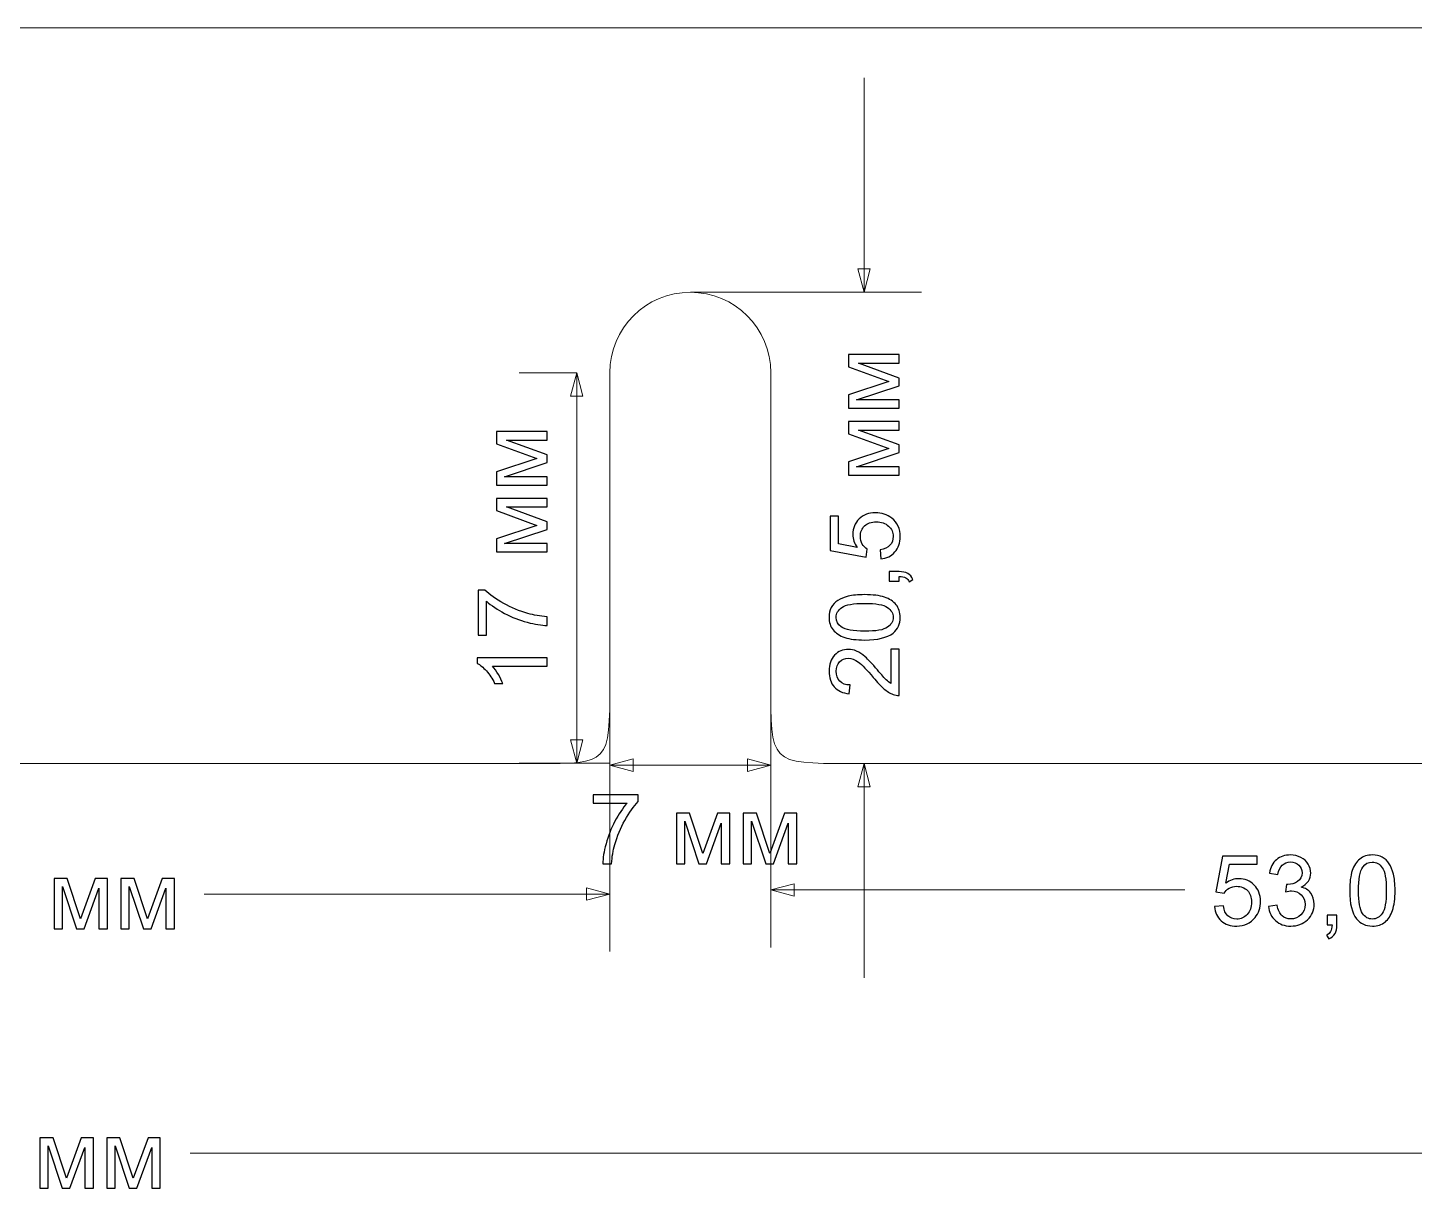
# Model space of a CAD drawing. Header units: centimetres. Extents: x -14.8 to 14.8, y -10.5 to 10.5.
# Drawn here: x 0.13 to 6.16, y -3.1 to 1.95 of the extents above; entities that cross this region are included whole.
import ezdxf

# ---------------------------------------------------------------- set-up
doc = ezdxf.new("R2010")
doc.units = ezdxf.units.CM
doc.header["$MEASUREMENT"] = 0
doc.layers.add('layer 1', color=7, linetype='Continuous')

msp = doc.modelspace()

# ---------------------------------------------------------------- linework, layer by layer
at = {"layer": 'layer 1', "color": 254, "lineweight": 20}
msp.add_open_spline([(-10.01428, 1.95068), (-10.01428, 1.95068), (10.02938, 1.95068), (10.02938, 1.95068), (10.02938, 1.95068), (10.16028, 1.94969), (10.15566, 1.95152), (10.19443, 1.84509), (10.19443, 1.84509), (10.19443, 1.84509), (10.4601, 1.08634), (10.4601, 1.08634), (10.4601, 1.08634), (10.51057, 0.9422), (10.50755, 0.92788), (10.50755, 0.77519), (10.50755, 0.77519), (10.50755, 0.77519), (10.50755, -1.13515), (10.50755, -1.13515), (10.50755, -1.13515), (10.50755, -1.24664), (10.50637, -1.25131), (10.39981, -1.24932), (10.39981, -1.24932), (10.39981, -1.24932), (9.60204, -1.24932), (9.60204, -1.24932), (9.60204, -1.24932), (9.35944, -1.24932), (9.35754, -1.25364), (9.35754, -1.02271), (9.35754, -1.02271), (9.35754, -1.02271), (9.35754, 0.45068), (9.35754, 0.45068), (9.35754, 0.45068), (9.35754, 0.45068), (9.35753, 0.45068), (9.35753, 0.45068), (9.35753, 0.45068), (9.35753, 0.64399), (9.20084, 0.80068), (9.00753, 0.80068), (9.00753, 0.80068), (8.81422, 0.80068), (8.65753, 0.64399), (8.65753, 0.45068), (8.65753, 0.45068), (8.65753, 0.45068), (8.65754, 0.44986), (8.65754, 0.44986), (8.65754, 0.44986), (8.65754, 0.44986), (8.65754, -1.03197), (8.65754, -1.03197), (8.65754, -1.03197), (8.65754, -1.24828), (8.65628, -1.24932), (8.45627, -1.24932), (8.45627, -1.24932), (8.45627, -1.24932), (3.70302, -1.24932), (3.70302, -1.24932), (3.70302, -1.24932), (3.35156, -1.24932), (3.35754, -1.25239), (3.35754, -0.89312), (3.35754, -0.89312), (3.35754, -0.89312), (3.35754, 0.45068), (3.35754, 0.45068), (3.35754, 0.45068), (3.35754, 0.45068), (3.35753, 0.45068), (3.35753, 0.45068), (3.35753, 0.45068), (3.35753, 0.64399), (3.20084, 0.80068), (3.00753, 0.80068), (3.00753, 0.80068), (2.81422, 0.80068), (2.65753, 0.64399), (2.65753, 0.45068), (2.65753, 0.45068), (2.65753, 0.45068), (2.65754, 0.44986), (2.65754, 0.44986), (2.65754, 0.44986), (2.65754, 0.44986), (2.65754, -0.89973), (2.65754, -0.89973), (2.65754, -0.89973), (2.65754, -1.25427), (2.65263, -1.24932), (2.33776, -1.24932), (2.33776, -1.24932), (2.33776, -1.24932), (-2.32266, -1.24932), (-2.32266, -1.24932), (-2.32266, -1.24932), (-2.63753, -1.24932), (-2.64244, -1.25427), (-2.64244, -0.89973), (-2.64244, -0.89973), (-2.64244, -0.89973), (-2.64244, 0.44986), (-2.64244, 0.44986), (-2.64244, 0.44986), (-2.64244, 0.44986), (-2.64243, 0.45068), (-2.64243, 0.45068), (-2.64243, 0.45068), (-2.64243, 0.64399), (-2.79912, 0.80068), (-2.99243, 0.80068), (-2.99243, 0.80068), (-3.18574, 0.80068), (-3.34243, 0.64399), (-3.34243, 0.45068), (-3.34243, 0.45068), (-3.34243, 0.45068), (-3.34244, 0.45068), (-3.34244, 0.45068), (-3.34244, 0.45068), (-3.34244, 0.45068), (-3.34244, -0.89312), (-3.34244, -0.89312), (-3.34244, -0.89312), (-3.34244, -1.25239), (-3.33646, -1.24932), (-3.68792, -1.24932), (-3.68792, -1.24932), (-3.68792, -1.24932), (-8.44117, -1.24932), (-8.44117, -1.24932), (-8.44117, -1.24932), (-8.64118, -1.24932), (-8.64244, -1.24828), (-8.64244, -1.03197), (-8.64244, -1.03197), (-8.64244, -1.03197), (-8.64244, 0.44986), (-8.64244, 0.44986), (-8.64244, 0.44986), (-8.64244, 0.44986), (-8.64243, 0.45068), (-8.64243, 0.45068), (-8.64243, 0.45068), (-8.64243, 0.64399), (-8.79912, 0.80068), (-8.99243, 0.80068), (-8.99243, 0.80068), (-9.18574, 0.80068), (-9.34243, 0.64399), (-9.34243, 0.45068), (-9.34243, 0.45068), (-9.34243, 0.45068), (-9.34244, 0.45068), (-9.34244, 0.45068), (-9.34244, 0.45068), (-9.34244, 0.45068), (-9.34244, -1.02271), (-9.34244, -1.02271), (-9.34244, -1.02271), (-9.34244, -1.25364), (-9.34434, -1.24932), (-9.58694, -1.24932), (-9.58694, -1.24932), (-9.58694, -1.24932), (-10.38471, -1.24932), (-10.38471, -1.24932), (-10.38471, -1.24932), (-10.49127, -1.25131), (-10.49245, -1.24664), (-10.49245, -1.13515), (-10.49245, -1.13515), (-10.49245, -1.13515), (-10.49245, 0.77519), (-10.49245, 0.77519), (-10.49245, 0.77519), (-10.49245, 0.92788), (-10.49547, 0.9422), (-10.445, 1.08634), (-10.445, 1.08634), (-10.445, 1.08634), (-10.17933, 1.84509), (-10.17933, 1.84509), (-10.17933, 1.84509), (-10.14056, 1.95152), (-10.14518, 1.94969), (-10.01428, 1.95068)], degree=3, knots=[0, 0, 0, 0, 0.0204082, 0.0204082, 0.0204082, 0.0204082, 0.0408163, 0.0408163, 0.0408163, 0.0408163, 0.0612245, 0.0612245, 0.0612245, 0.0612245, 0.0816327, 0.0816327, 0.0816327, 0.0816327, 0.1020408, 0.1020408, 0.1020408, 0.1020408, 0.122449, 0.122449, 0.122449, 0.122449, 0.1428571, 0.1428571, 0.1428571, 0.1428571, 0.1632653, 0.1632653, 0.1632653, 0.1632653, 0.1836735, 0.1836735, 0.1836735, 0.1836735, 0.2040816, 0.2040816, 0.2040816, 0.2040816, 0.2244898, 0.2244898, 0.2244898, 0.2244898, 0.244898, 0.244898, 0.244898, 0.244898, 0.2653061, 0.2653061, 0.2653061, 0.2653061, 0.2857143, 0.2857143, 0.2857143, 0.2857143, 0.3061224, 0.3061224, 0.3061224, 0.3061224, 0.3265306, 0.3265306, 0.3265306, 0.3265306, 0.3469388, 0.3469388, 0.3469388, 0.3469388, 0.3673469, 0.3673469, 0.3673469, 0.3673469, 0.3877551, 0.3877551, 0.3877551, 0.3877551, 0.4081633, 0.4081633, 0.4081633, 0.4081633, 0.4285714, 0.4285714, 0.4285714, 0.4285714, 0.4489796, 0.4489796, 0.4489796, 0.4489796, 0.4693878, 0.4693878, 0.4693878, 0.4693878, 0.4897959, 0.4897959, 0.4897959, 0.4897959, 0.5102041, 0.5102041, 0.5102041, 0.5102041, 0.5306122, 0.5306122, 0.5306122, 0.5306122, 0.5510204, 0.5510204, 0.5510204, 0.5510204, 0.5714286, 0.5714286, 0.5714286, 0.5714286, 0.5918367, 0.5918367, 0.5918367, 0.5918367, 0.6122449, 0.6122449, 0.6122449, 0.6122449, 0.6326531, 0.6326531, 0.6326531, 0.6326531, 0.6530612, 0.6530612, 0.6530612, 0.6530612, 0.6734694, 0.6734694, 0.6734694, 0.6734694, 0.6938776, 0.6938776, 0.6938776, 0.6938776, 0.7142857, 0.7142857, 0.7142857, 0.7142857, 0.7346939, 0.7346939, 0.7346939, 0.7346939, 0.755102, 0.755102, 0.755102, 0.755102, 0.7755102, 0.7755102, 0.7755102, 0.7755102, 0.7959184, 0.7959184, 0.7959184, 0.7959184, 0.8163265, 0.8163265, 0.8163265, 0.8163265, 0.8367347, 0.8367347, 0.8367347, 0.8367347, 0.8571429, 0.8571429, 0.8571429, 0.8571429, 0.877551, 0.877551, 0.877551, 0.877551, 0.8979592, 0.8979592, 0.8979592, 0.8979592, 0.9183673, 0.9183673, 0.9183673, 0.9183673, 0.9387755, 0.9387755, 0.9387755, 0.9387755, 0.9591837, 0.9591837, 0.9591837, 0.9591837, 1, 1, 1, 1], dxfattribs=at)
at = {"layer": 'layer 1', "color": 155, "lineweight": 9}
for points in [[(3.76306, 1.73395), (3.76306, 1.73395), (3.76306, 0.80068), (3.76306, 0.80068)], [(3.00753, 0.80068), (3.00753, 0.80068), (3.76306, 0.80068), (3.76306, 0.80068)], [(3.76306, 0.80068), (3.76306, 0.80068), (4.01306, 0.80068), (4.01306, 0.80068)], [(2.51335, 0.45068), (2.51335, 0.45068), (2.26335, 0.45068), (2.26335, 0.45068)], [(2.51335, 0.45068), (2.51335, 0.45068), (2.51335, -1.24842), (2.51335, -1.24842)], [(2.65754, -0.92067), (2.65754, -0.92067), (2.65754, -2.0672), (2.65754, -2.0672)], [(3.35754, -0.95595), (3.35754, -0.95595), (3.35754, -2.04956), (3.35754, -2.04956)], [(2.65754, -1.14973), (2.65754, -1.14973), (2.65754, -1.50695), (2.65754, -1.50695)], [(3.35754, -1.14973), (3.35754, -1.14973), (3.35754, -1.50695), (3.35754, -1.50695)], [(2.65753, -1.24842), (2.65753, -1.24842), (2.26335, -1.24842), (2.26335, -1.24842)], [(2.65754, -1.25695), (2.65754, -1.25695), (3.35754, -1.25695), (3.35754, -1.25695)], [(3.76306, -1.24908), (3.76306, -1.24908), (4.01306, -1.24908), (4.01306, -1.24908)], [(3.76306, -1.24908), (3.76306, -1.24908), (3.76306, -2.18235), (3.76306, -2.18235)], [(3.35754, -1.79956), (3.35754, -1.79956), (5.15776, -1.79956), (5.15776, -1.79956)], [(0.89289, -1.8172), (0.89289, -1.8172), (2.65754, -1.8172), (2.65754, -1.8172)], [(0.83131, -2.94526), (0.83131, -2.94526), (10.50755, -2.94526), (10.50755, -2.94526)]]:
    msp.add_open_spline(points, degree=3, dxfattribs=at)
for points in [[(3.73583, 0.90227), (3.73583, 0.90227), (3.76306, 0.80068), (3.76306, 0.80068), (3.76306, 0.80068), (3.76306, 0.80068), (3.79028, 0.90227), (3.79028, 0.90227), (3.79028, 0.90227), (3.79028, 0.90227), (3.73583, 0.90227), (3.73583, 0.90227)], [(2.48612, 0.34908), (2.48612, 0.34908), (2.51335, 0.45068), (2.51335, 0.45068), (2.51335, 0.45068), (2.51335, 0.45068), (2.54057, 0.34908), (2.54057, 0.34908), (2.54057, 0.34908), (2.54057, 0.34908), (2.48612, 0.34908), (2.48612, 0.34908)], [(2.48612, -1.14682), (2.48612, -1.14682), (2.51335, -1.24842), (2.51335, -1.24842), (2.51335, -1.24842), (2.51335, -1.24842), (2.54057, -1.14682), (2.54057, -1.14682), (2.54057, -1.14682), (2.54057, -1.14682), (2.48612, -1.14682), (2.48612, -1.14682)], [(2.75913, -1.28417), (2.75913, -1.28417), (2.65754, -1.25695), (2.65754, -1.25695), (2.65754, -1.25695), (2.65754, -1.25695), (2.75913, -1.22972), (2.75913, -1.22972), (2.75913, -1.22972), (2.75913, -1.22972), (2.75913, -1.28417), (2.75913, -1.28417)], [(3.25594, -1.28417), (3.25594, -1.28417), (3.35754, -1.25695), (3.35754, -1.25695), (3.35754, -1.25695), (3.35754, -1.25695), (3.25594, -1.22972), (3.25594, -1.22972), (3.25594, -1.22972), (3.25594, -1.22972), (3.25594, -1.28417), (3.25594, -1.28417)], [(3.73583, -1.35067), (3.73583, -1.35067), (3.76306, -1.24908), (3.76306, -1.24908), (3.76306, -1.24908), (3.76306, -1.24908), (3.79028, -1.35067), (3.79028, -1.35067), (3.79028, -1.35067), (3.79028, -1.35067), (3.73583, -1.35067), (3.73583, -1.35067)], [(2.55594, -1.84442), (2.55594, -1.84442), (2.65754, -1.8172), (2.65754, -1.8172), (2.65754, -1.8172), (2.65754, -1.8172), (2.55594, -1.78997), (2.55594, -1.78997), (2.55594, -1.78997), (2.55594, -1.78997), (2.55594, -1.84442), (2.55594, -1.84442)], [(3.45913, -1.82678), (3.45913, -1.82678), (3.35754, -1.79956), (3.35754, -1.79956), (3.35754, -1.79956), (3.35754, -1.79956), (3.45913, -1.77233), (3.45913, -1.77233), (3.45913, -1.77233), (3.45913, -1.77233), (3.45913, -1.82678), (3.45913, -1.82678)]]:
    msp.add_open_spline(points, degree=3, knots=[0, 0, 0, 0, 0.25, 0.25, 0.25, 0.25, 0.5, 0.5, 0.5, 0.5, 1, 1, 1, 1], dxfattribs=at)
at = {"layer": 'layer 1', "color": 155}
for points, knots in [([(3.69553, 0.29641), (3.69553, 0.29641), (3.69553, 0.3537), (3.69553, 0.3537), (3.69553, 0.3537), (3.69553, 0.3537), (3.87135, 0.41177), (3.87135, 0.41177), (3.87135, 0.41177), (3.87135, 0.41177), (3.69553, 0.47604), (3.69553, 0.47604), (3.69553, 0.47604), (3.69553, 0.47604), (3.69553, 0.52924), (3.69553, 0.52924), (3.69553, 0.52924), (3.69553, 0.52924), (3.91524, 0.52924), (3.91524, 0.52924), (3.91524, 0.52924), (3.91524, 0.52924), (3.91524, 0.49199), (3.91524, 0.49199), (3.91524, 0.49199), (3.91524, 0.49199), (3.73836, 0.49199), (3.73836, 0.49199), (3.73836, 0.49199), (3.73836, 0.49199), (3.91524, 0.42729), (3.91524, 0.42729), (3.91524, 0.42729), (3.91524, 0.42729), (3.91524, 0.39399), (3.91524, 0.39399), (3.91524, 0.39399), (3.91524, 0.39399), (3.72989, 0.33282), (3.72989, 0.33282), (3.72989, 0.33282), (3.72989, 0.33282), (3.91524, 0.33282), (3.91524, 0.33282), (3.91524, 0.33282), (3.91524, 0.33282), (3.91524, 0.29641), (3.91524, 0.29641), (3.91524, 0.29641), (3.91524, 0.29641), (3.69553, 0.29641), (3.69553, 0.29641)], [0, 0, 0, 0, 0.0714286, 0.0714286, 0.0714286, 0.0714286, 0.1428571, 0.1428571, 0.1428571, 0.1428571, 0.2142857, 0.2142857, 0.2142857, 0.2142857, 0.2857143, 0.2857143, 0.2857143, 0.2857143, 0.3571429, 0.3571429, 0.3571429, 0.3571429, 0.4285714, 0.4285714, 0.4285714, 0.4285714, 0.5, 0.5, 0.5, 0.5, 0.5714286, 0.5714286, 0.5714286, 0.5714286, 0.6428571, 0.6428571, 0.6428571, 0.6428571, 0.7142857, 0.7142857, 0.7142857, 0.7142857, 0.7857143, 0.7857143, 0.7857143, 0.7857143, 0.8571429, 0.8571429, 0.8571429, 0.8571429, 1, 1, 1, 1]), ([(2.16451, -0.03805), (2.16451, -0.03805), (2.16451, 0.01924), (2.16451, 0.01924), (2.16451, 0.01924), (2.16451, 0.01924), (2.34033, 0.07731), (2.34033, 0.07731), (2.34033, 0.07731), (2.34033, 0.07731), (2.16451, 0.14158), (2.16451, 0.14158), (2.16451, 0.14158), (2.16451, 0.14158), (2.16451, 0.19478), (2.16451, 0.19478), (2.16451, 0.19478), (2.16451, 0.19478), (2.38422, 0.19478), (2.38422, 0.19478), (2.38422, 0.19478), (2.38422, 0.19478), (2.38422, 0.15753), (2.38422, 0.15753), (2.38422, 0.15753), (2.38422, 0.15753), (2.20734, 0.15753), (2.20734, 0.15753), (2.20734, 0.15753), (2.20734, 0.15753), (2.38422, 0.09283), (2.38422, 0.09283), (2.38422, 0.09283), (2.38422, 0.09283), (2.38422, 0.05953), (2.38422, 0.05953), (2.38422, 0.05953), (2.38422, 0.05953), (2.19887, -0.00164), (2.19887, -0.00164), (2.19887, -0.00164), (2.19887, -0.00164), (2.38422, -0.00164), (2.38422, -0.00164), (2.38422, -0.00164), (2.38422, -0.00164), (2.38422, -0.03805), (2.38422, -0.03805), (2.38422, -0.03805), (2.38422, -0.03805), (2.16451, -0.03805), (2.16451, -0.03805)], [0, 0, 0, 0, 0.0714286, 0.0714286, 0.0714286, 0.0714286, 0.1428571, 0.1428571, 0.1428571, 0.1428571, 0.2142857, 0.2142857, 0.2142857, 0.2142857, 0.2857143, 0.2857143, 0.2857143, 0.2857143, 0.3571429, 0.3571429, 0.3571429, 0.3571429, 0.4285714, 0.4285714, 0.4285714, 0.4285714, 0.5, 0.5, 0.5, 0.5, 0.5714286, 0.5714286, 0.5714286, 0.5714286, 0.6428571, 0.6428571, 0.6428571, 0.6428571, 0.7142857, 0.7142857, 0.7142857, 0.7142857, 0.7857143, 0.7857143, 0.7857143, 0.7857143, 0.8571429, 0.8571429, 0.8571429, 0.8571429, 1, 1, 1, 1]), ([(3.69553, 0.00537), (3.69553, 0.00537), (3.69553, 0.06266), (3.69553, 0.06266), (3.69553, 0.06266), (3.69553, 0.06266), (3.87135, 0.12073), (3.87135, 0.12073), (3.87135, 0.12073), (3.87135, 0.12073), (3.69553, 0.185), (3.69553, 0.185), (3.69553, 0.185), (3.69553, 0.185), (3.69553, 0.2382), (3.69553, 0.2382), (3.69553, 0.2382), (3.69553, 0.2382), (3.91524, 0.2382), (3.91524, 0.2382), (3.91524, 0.2382), (3.91524, 0.2382), (3.91524, 0.20095), (3.91524, 0.20095), (3.91524, 0.20095), (3.91524, 0.20095), (3.73836, 0.20095), (3.73836, 0.20095), (3.73836, 0.20095), (3.73836, 0.20095), (3.91524, 0.13625), (3.91524, 0.13625), (3.91524, 0.13625), (3.91524, 0.13625), (3.91524, 0.10295), (3.91524, 0.10295), (3.91524, 0.10295), (3.91524, 0.10295), (3.72989, 0.04178), (3.72989, 0.04178), (3.72989, 0.04178), (3.72989, 0.04178), (3.91524, 0.04178), (3.91524, 0.04178), (3.91524, 0.04178), (3.91524, 0.04178), (3.91524, 0.00537), (3.91524, 0.00537), (3.91524, 0.00537), (3.91524, 0.00537), (3.69553, 0.00537), (3.69553, 0.00537)], [0, 0, 0, 0, 0.0714286, 0.0714286, 0.0714286, 0.0714286, 0.1428571, 0.1428571, 0.1428571, 0.1428571, 0.2142857, 0.2142857, 0.2142857, 0.2142857, 0.2857143, 0.2857143, 0.2857143, 0.2857143, 0.3571429, 0.3571429, 0.3571429, 0.3571429, 0.4285714, 0.4285714, 0.4285714, 0.4285714, 0.5, 0.5, 0.5, 0.5, 0.5714286, 0.5714286, 0.5714286, 0.5714286, 0.6428571, 0.6428571, 0.6428571, 0.6428571, 0.7142857, 0.7142857, 0.7142857, 0.7142857, 0.7857143, 0.7857143, 0.7857143, 0.7857143, 0.8571429, 0.8571429, 0.8571429, 0.8571429, 1, 1, 1, 1]), ([(2.16451, -0.32909), (2.16451, -0.32909), (2.16451, -0.2718), (2.16451, -0.2718), (2.16451, -0.2718), (2.16451, -0.2718), (2.34033, -0.21373), (2.34033, -0.21373), (2.34033, -0.21373), (2.34033, -0.21373), (2.16451, -0.14946), (2.16451, -0.14946), (2.16451, -0.14946), (2.16451, -0.14946), (2.16451, -0.09626), (2.16451, -0.09626), (2.16451, -0.09626), (2.16451, -0.09626), (2.38422, -0.09626), (2.38422, -0.09626), (2.38422, -0.09626), (2.38422, -0.09626), (2.38422, -0.13351), (2.38422, -0.13351), (2.38422, -0.13351), (2.38422, -0.13351), (2.20734, -0.13351), (2.20734, -0.13351), (2.20734, -0.13351), (2.20734, -0.13351), (2.38422, -0.19821), (2.38422, -0.19821), (2.38422, -0.19821), (2.38422, -0.19821), (2.38422, -0.23151), (2.38422, -0.23151), (2.38422, -0.23151), (2.38422, -0.23151), (2.19887, -0.29268), (2.19887, -0.29268), (2.19887, -0.29268), (2.19887, -0.29268), (2.38422, -0.29268), (2.38422, -0.29268), (2.38422, -0.29268), (2.38422, -0.29268), (2.38422, -0.32909), (2.38422, -0.32909), (2.38422, -0.32909), (2.38422, -0.32909), (2.16451, -0.32909), (2.16451, -0.32909)], [0, 0, 0, 0, 0.0714286, 0.0714286, 0.0714286, 0.0714286, 0.1428571, 0.1428571, 0.1428571, 0.1428571, 0.2142857, 0.2142857, 0.2142857, 0.2142857, 0.2857143, 0.2857143, 0.2857143, 0.2857143, 0.3571429, 0.3571429, 0.3571429, 0.3571429, 0.4285714, 0.4285714, 0.4285714, 0.4285714, 0.5, 0.5, 0.5, 0.5, 0.5714286, 0.5714286, 0.5714286, 0.5714286, 0.6428571, 0.6428571, 0.6428571, 0.6428571, 0.7142857, 0.7142857, 0.7142857, 0.7142857, 0.7857143, 0.7857143, 0.7857143, 0.7857143, 0.8571429, 0.8571429, 0.8571429, 0.8571429, 1, 1, 1, 1]), ([(3.83565, -0.35912), (3.83565, -0.35912), (3.83269, -0.32017), (3.83269, -0.32017), (3.83269, -0.32017), (3.85167, -0.31728), (3.86592, -0.31058), (3.87552, -0.30014), (3.87552, -0.30014), (3.88504, -0.28969), (3.88984, -0.27692), (3.88984, -0.2619), (3.88984, -0.2619), (3.88984, -0.24376), (3.88307, -0.22859), (3.86959, -0.21625), (3.86959, -0.21625), (3.85604, -0.20397), (3.83812, -0.19783), (3.81583, -0.19783), (3.81583, -0.19783), (3.79459, -0.19783), (3.77787, -0.20369), (3.76559, -0.21547), (3.76559, -0.21547), (3.75332, -0.22725), (3.74718, -0.24285), (3.74718, -0.26225), (3.74718, -0.26225), (3.74718, -0.27431), (3.74993, -0.28511), (3.75543, -0.2947), (3.75543, -0.2947), (3.76094, -0.30423), (3.76806, -0.31171), (3.77681, -0.31721), (3.77681, -0.31721), (3.77681, -0.31721), (3.77173, -0.35235), (3.77173, -0.35235), (3.77173, -0.35235), (3.77173, -0.35235), (3.61595, -0.32314), (3.61595, -0.32314), (3.61595, -0.32314), (3.61595, -0.32314), (3.61595, -0.17285), (3.61595, -0.17285), (3.61595, -0.17285), (3.61595, -0.17285), (3.65151, -0.17285), (3.65151, -0.17285), (3.65151, -0.17285), (3.65151, -0.17285), (3.65151, -0.29343), (3.65151, -0.29343), (3.65151, -0.29343), (3.65151, -0.29343), (3.73328, -0.30959), (3.73328, -0.30959), (3.73328, -0.30959), (3.72051, -0.29146), (3.71416, -0.27241), (3.71416, -0.25251), (3.71416, -0.25251), (3.71416, -0.22612), (3.72333, -0.20383), (3.74167, -0.1857), (3.74167, -0.1857), (3.76002, -0.16756), (3.78358, -0.15846), (3.81237, -0.15846), (3.81237, -0.15846), (3.83982, -0.15846), (3.86352, -0.16643), (3.88349, -0.18238), (3.88349, -0.18238), (3.90804, -0.20178), (3.92032, -0.22831), (3.92032, -0.2619), (3.92032, -0.2619), (3.92032, -0.28941), (3.91256, -0.31185), (3.89711, -0.32928), (3.89711, -0.32928), (3.88166, -0.3467), (3.86119, -0.35665), (3.83565, -0.35912)], [0, 0, 0, 0, 0.0434783, 0.0434783, 0.0434783, 0.0434783, 0.0869565, 0.0869565, 0.0869565, 0.0869565, 0.1304348, 0.1304348, 0.1304348, 0.1304348, 0.173913, 0.173913, 0.173913, 0.173913, 0.2173913, 0.2173913, 0.2173913, 0.2173913, 0.2608696, 0.2608696, 0.2608696, 0.2608696, 0.3043478, 0.3043478, 0.3043478, 0.3043478, 0.3478261, 0.3478261, 0.3478261, 0.3478261, 0.3913043, 0.3913043, 0.3913043, 0.3913043, 0.4347826, 0.4347826, 0.4347826, 0.4347826, 0.4782609, 0.4782609, 0.4782609, 0.4782609, 0.5217391, 0.5217391, 0.5217391, 0.5217391, 0.5652174, 0.5652174, 0.5652174, 0.5652174, 0.6086957, 0.6086957, 0.6086957, 0.6086957, 0.6521739, 0.6521739, 0.6521739, 0.6521739, 0.6956522, 0.6956522, 0.6956522, 0.6956522, 0.7391304, 0.7391304, 0.7391304, 0.7391304, 0.7826087, 0.7826087, 0.7826087, 0.7826087, 0.826087, 0.826087, 0.826087, 0.826087, 0.8695652, 0.8695652, 0.8695652, 0.8695652, 0.9130435, 0.9130435, 0.9130435, 0.9130435, 1, 1, 1, 1]), ([(3.91524, -0.45684), (3.91524, -0.45684), (3.87291, -0.45684), (3.87291, -0.45684), (3.87291, -0.45684), (3.87291, -0.45684), (3.87291, -0.41451), (3.87291, -0.41451), (3.87291, -0.41451), (3.87291, -0.41451), (3.91524, -0.41451), (3.91524, -0.41451), (3.91524, -0.41451), (3.93083, -0.41451), (3.94346, -0.41726), (3.95306, -0.42284), (3.95306, -0.42284), (3.96265, -0.42834), (3.97013, -0.43716), (3.97535, -0.44922), (3.97535, -0.44922), (3.97535, -0.44922), (3.95927, -0.45938), (3.95927, -0.45938), (3.95927, -0.45938), (3.95581, -0.45148), (3.95073, -0.4457), (3.9441, -0.44203), (3.9441, -0.44203), (3.93739, -0.43829), (3.9278, -0.43617), (3.91524, -0.43575), (3.91524, -0.43575), (3.91524, -0.43575), (3.91524, -0.45684), (3.91524, -0.45684)], [0, 0, 0, 0, 0.1, 0.1, 0.1, 0.1, 0.2, 0.2, 0.2, 0.2, 0.3, 0.3, 0.3, 0.3, 0.4, 0.4, 0.4, 0.4, 0.5, 0.5, 0.5, 0.5, 0.6, 0.6, 0.6, 0.6, 0.7, 0.7, 0.7, 0.7, 0.8, 0.8, 0.8, 0.8, 1, 1, 1, 1]), ([(2.12049, -0.69146), (2.12049, -0.69146), (2.08493, -0.69146), (2.08493, -0.69146), (2.08493, -0.69146), (2.08493, -0.69146), (2.08493, -0.49546), (2.08493, -0.49546), (2.08493, -0.49546), (2.08493, -0.49546), (2.11371, -0.49546), (2.11371, -0.49546), (2.11371, -0.49546), (2.13424, -0.51472), (2.16155, -0.53391), (2.19563, -0.55282), (2.19563, -0.55282), (2.2297, -0.5718), (2.26477, -0.58641), (2.30082, -0.59678), (2.30082, -0.59678), (2.32615, -0.60419), (2.35402, -0.60898), (2.38422, -0.61103), (2.38422, -0.61103), (2.38422, -0.61103), (2.38422, -0.64913), (2.38422, -0.64913), (2.38422, -0.64913), (2.36037, -0.64871), (2.33152, -0.64405), (2.29772, -0.63509), (2.29772, -0.63509), (2.26385, -0.62613), (2.23126, -0.61336), (2.19986, -0.59664), (2.19986, -0.59664), (2.16846, -0.57992), (2.142, -0.56214), (2.12049, -0.5433), (2.12049, -0.5433), (2.12049, -0.5433), (2.12049, -0.69146), (2.12049, -0.69146)], [0, 0, 0, 0, 0.0833333, 0.0833333, 0.0833333, 0.0833333, 0.1666667, 0.1666667, 0.1666667, 0.1666667, 0.25, 0.25, 0.25, 0.25, 0.3333333, 0.3333333, 0.3333333, 0.3333333, 0.4166667, 0.4166667, 0.4166667, 0.4166667, 0.5, 0.5, 0.5, 0.5, 0.5833333, 0.5833333, 0.5833333, 0.5833333, 0.6666667, 0.6666667, 0.6666667, 0.6666667, 0.75, 0.75, 0.75, 0.75, 0.8333333, 0.8333333, 0.8333333, 0.8333333, 1, 1, 1, 1]), ([(3.76566, -0.71218), (3.72989, -0.71218), (3.70096, -0.70851), (3.67909, -0.70117), (3.67909, -0.70117), (3.65715, -0.69377), (3.64029, -0.68283), (3.6285, -0.66829), (3.6285, -0.66829), (3.61672, -0.65383), (3.61087, -0.63556), (3.61087, -0.61354), (3.61087, -0.61354), (3.61087, -0.59732), (3.61411, -0.58306), (3.62067, -0.57072), (3.62067, -0.57072), (3.62723, -0.55844), (3.63669, -0.54828), (3.64904, -0.54038), (3.64904, -0.54038), (3.66131, -0.53248), (3.67634, -0.52627), (3.69405, -0.52175), (3.69405, -0.52175), (3.71176, -0.51717), (3.73568, -0.51491), (3.76566, -0.51491), (3.76566, -0.51491), (3.80122, -0.51491), (3.83001, -0.51858), (3.85188, -0.52584), (3.85188, -0.52584), (3.87382, -0.53311), (3.89069, -0.54405), (3.90254, -0.55858), (3.90254, -0.55858), (3.91439, -0.57305), (3.92032, -0.59139), (3.92032, -0.61354), (3.92032, -0.61354), (3.92032, -0.64268), (3.90995, -0.66561), (3.88913, -0.68226), (3.88913, -0.68226), (3.86373, -0.70223), (3.8226, -0.71218), (3.76566, -0.71218)], [0, 0, 0, 0, 0.0769231, 0.0769231, 0.0769231, 0.0769231, 0.1538462, 0.1538462, 0.1538462, 0.1538462, 0.2307692, 0.2307692, 0.2307692, 0.2307692, 0.3076923, 0.3076923, 0.3076923, 0.3076923, 0.3846154, 0.3846154, 0.3846154, 0.3846154, 0.4615385, 0.4615385, 0.4615385, 0.4615385, 0.5384615, 0.5384615, 0.5384615, 0.5384615, 0.6153846, 0.6153846, 0.6153846, 0.6153846, 0.6923077, 0.6923077, 0.6923077, 0.6923077, 0.7692308, 0.7692308, 0.7692308, 0.7692308, 0.8461538, 0.8461538, 0.8461538, 0.8461538, 1, 1, 1, 1]), ([(3.7658, -0.67408), (3.81569, -0.67408), (3.84885, -0.66829), (3.86522, -0.65665), (3.86522, -0.65665), (3.88166, -0.64501), (3.88984, -0.63062), (3.88984, -0.61354), (3.88984, -0.61354), (3.88984, -0.59647), (3.88159, -0.58208), (3.86515, -0.57044), (3.86515, -0.57044), (3.84864, -0.55879), (3.81555, -0.55301), (3.7658, -0.55301), (3.7658, -0.55301), (3.71592, -0.55301), (3.68276, -0.55879), (3.66639, -0.57044), (3.66639, -0.57044), (3.64995, -0.58201), (3.64177, -0.59654), (3.64177, -0.61397), (3.64177, -0.61397), (3.64177, -0.63104), (3.64904, -0.64473), (3.6635, -0.65496), (3.6635, -0.65496), (3.68191, -0.66773), (3.71606, -0.67408), (3.7658, -0.67408)], [0, 0, 0, 0, 0.1111111, 0.1111111, 0.1111111, 0.1111111, 0.2222222, 0.2222222, 0.2222222, 0.2222222, 0.3333333, 0.3333333, 0.3333333, 0.3333333, 0.4444444, 0.4444444, 0.4444444, 0.4444444, 0.5555556, 0.5555556, 0.5555556, 0.5555556, 0.6666667, 0.6666667, 0.6666667, 0.6666667, 0.7777778, 0.7777778, 0.7777778, 0.7777778, 1, 1, 1, 1]), ([(3.87968, -0.75247), (3.87968, -0.75247), (3.91524, -0.75247), (3.91524, -0.75247), (3.91524, -0.75247), (3.91524, -0.75247), (3.91524, -0.95312), (3.91524, -0.95312), (3.91524, -0.95312), (3.90628, -0.95341), (3.89767, -0.95192), (3.88935, -0.94875), (3.88935, -0.94875), (3.87573, -0.9436), (3.86225, -0.93534), (3.84906, -0.92398), (3.84906, -0.92398), (3.83587, -0.91262), (3.82063, -0.8964), (3.80334, -0.8753), (3.80334, -0.8753), (3.77632, -0.84249), (3.75494, -0.8202), (3.73913, -0.80856), (3.73913, -0.80856), (3.72333, -0.79684), (3.70837, -0.79099), (3.69426, -0.79099), (3.69426, -0.79099), (3.67952, -0.79099), (3.6671, -0.79628), (3.65694, -0.80686), (3.65694, -0.80686), (3.64685, -0.81745), (3.64177, -0.83127), (3.64177, -0.84828), (3.64177, -0.84828), (3.64177, -0.86627), (3.64713, -0.88066), (3.65786, -0.89146), (3.65786, -0.89146), (3.66851, -0.90225), (3.68333, -0.90769), (3.70231, -0.90783), (3.70231, -0.90783), (3.70231, -0.90783), (3.6985, -0.94593), (3.6985, -0.94593), (3.6985, -0.94593), (3.66999, -0.94332), (3.64826, -0.93344), (3.6333, -0.91636), (3.6333, -0.91636), (3.61834, -0.89922), (3.61087, -0.87629), (3.61087, -0.84743), (3.61087, -0.84743), (3.61087, -0.81836), (3.61891, -0.79529), (3.63507, -0.77836), (3.63507, -0.77836), (3.65122, -0.76135), (3.67126, -0.75289), (3.69511, -0.75289), (3.69511, -0.75289), (3.70724, -0.75289), (3.71917, -0.75536), (3.73088, -0.76037), (3.73088, -0.76037), (3.74266, -0.76531), (3.75501, -0.77356), (3.76799, -0.78506), (3.76799, -0.78506), (3.7809, -0.79663), (3.79875, -0.81575), (3.82133, -0.84242), (3.82133, -0.84242), (3.8401, -0.86479), (3.8528, -0.87918), (3.8595, -0.88553), (3.8595, -0.88553), (3.8662, -0.89188), (3.87291, -0.8971), (3.87968, -0.90127), (3.87968, -0.90127), (3.87968, -0.90127), (3.87968, -0.75247), (3.87968, -0.75247)], [0, 0, 0, 0, 0.0434783, 0.0434783, 0.0434783, 0.0434783, 0.0869565, 0.0869565, 0.0869565, 0.0869565, 0.1304348, 0.1304348, 0.1304348, 0.1304348, 0.173913, 0.173913, 0.173913, 0.173913, 0.2173913, 0.2173913, 0.2173913, 0.2173913, 0.2608696, 0.2608696, 0.2608696, 0.2608696, 0.3043478, 0.3043478, 0.3043478, 0.3043478, 0.3478261, 0.3478261, 0.3478261, 0.3478261, 0.3913043, 0.3913043, 0.3913043, 0.3913043, 0.4347826, 0.4347826, 0.4347826, 0.4347826, 0.4782609, 0.4782609, 0.4782609, 0.4782609, 0.5217391, 0.5217391, 0.5217391, 0.5217391, 0.5652174, 0.5652174, 0.5652174, 0.5652174, 0.6086957, 0.6086957, 0.6086957, 0.6086957, 0.6521739, 0.6521739, 0.6521739, 0.6521739, 0.6956522, 0.6956522, 0.6956522, 0.6956522, 0.7391304, 0.7391304, 0.7391304, 0.7391304, 0.7826087, 0.7826087, 0.7826087, 0.7826087, 0.826087, 0.826087, 0.826087, 0.826087, 0.8695652, 0.8695652, 0.8695652, 0.8695652, 0.9130435, 0.9130435, 0.9130435, 0.9130435, 1, 1, 1, 1]), ([(2.38422, -0.78932), (2.38422, -0.78932), (2.38422, -0.82657), (2.38422, -0.82657), (2.38422, -0.82657), (2.38422, -0.82657), (2.14701, -0.82657), (2.14701, -0.82657), (2.14701, -0.82657), (2.15562, -0.83553), (2.16416, -0.84732), (2.1727, -0.86185), (2.1727, -0.86185), (2.18123, -0.87639), (2.18765, -0.88951), (2.19189, -0.90108), (2.19189, -0.90108), (2.19189, -0.90108), (2.1559, -0.90108), (2.1559, -0.90108), (2.1559, -0.90108), (2.14617, -0.88027), (2.13431, -0.86206), (2.12034, -0.84647), (2.12034, -0.84647), (2.10644, -0.83088), (2.09297, -0.8198), (2.07985, -0.81331), (2.07985, -0.81331), (2.07985, -0.81331), (2.07985, -0.78932), (2.07985, -0.78932), (2.07985, -0.78932), (2.07985, -0.78932), (2.38422, -0.78932), (2.38422, -0.78932)], [0, 0, 0, 0, 0.1, 0.1, 0.1, 0.1, 0.2, 0.2, 0.2, 0.2, 0.3, 0.3, 0.3, 0.3, 0.4, 0.4, 0.4, 0.4, 0.5, 0.5, 0.5, 0.5, 0.6, 0.6, 0.6, 0.6, 0.7, 0.7, 0.7, 0.7, 0.8, 0.8, 0.8, 0.8, 1, 1, 1, 1]), ([(2.58432, -1.42164), (2.58432, -1.42164), (2.58432, -1.38608), (2.58432, -1.38608), (2.58432, -1.38608), (2.58432, -1.38608), (2.78032, -1.38608), (2.78032, -1.38608), (2.78032, -1.38608), (2.78032, -1.38608), (2.78032, -1.41486), (2.78032, -1.41486), (2.78032, -1.41486), (2.76106, -1.43539), (2.74187, -1.4627), (2.72296, -1.49678), (2.72296, -1.49678), (2.70398, -1.53085), (2.68937, -1.56592), (2.679, -1.60197), (2.679, -1.60197), (2.67159, -1.6273), (2.6668, -1.65517), (2.66475, -1.68537), (2.66475, -1.68537), (2.66475, -1.68537), (2.62665, -1.68537), (2.62665, -1.68537), (2.62665, -1.68537), (2.62707, -1.66152), (2.63173, -1.63267), (2.64069, -1.59887), (2.64069, -1.59887), (2.64965, -1.565), (2.66242, -1.53241), (2.67914, -1.50101), (2.67914, -1.50101), (2.69586, -1.46961), (2.71364, -1.44315), (2.73248, -1.42164), (2.73248, -1.42164), (2.73248, -1.42164), (2.58432, -1.42164), (2.58432, -1.42164)], [0, 0, 0, 0, 0.0833333, 0.0833333, 0.0833333, 0.0833333, 0.1666667, 0.1666667, 0.1666667, 0.1666667, 0.25, 0.25, 0.25, 0.25, 0.3333333, 0.3333333, 0.3333333, 0.3333333, 0.4166667, 0.4166667, 0.4166667, 0.4166667, 0.5, 0.5, 0.5, 0.5, 0.5833333, 0.5833333, 0.5833333, 0.5833333, 0.6666667, 0.6666667, 0.6666667, 0.6666667, 0.75, 0.75, 0.75, 0.75, 0.8333333, 0.8333333, 0.8333333, 0.8333333, 1, 1, 1, 1]), ([(2.94669, -1.46566), (2.94669, -1.46566), (3.00398, -1.46566), (3.00398, -1.46566), (3.00398, -1.46566), (3.00398, -1.46566), (3.06205, -1.64148), (3.06205, -1.64148), (3.06205, -1.64148), (3.06205, -1.64148), (3.12632, -1.46566), (3.12632, -1.46566), (3.12632, -1.46566), (3.12632, -1.46566), (3.17952, -1.46566), (3.17952, -1.46566), (3.17952, -1.46566), (3.17952, -1.46566), (3.17952, -1.68537), (3.17952, -1.68537), (3.17952, -1.68537), (3.17952, -1.68537), (3.14227, -1.68537), (3.14227, -1.68537), (3.14227, -1.68537), (3.14227, -1.68537), (3.14227, -1.50849), (3.14227, -1.50849), (3.14227, -1.50849), (3.14227, -1.50849), (3.07757, -1.68537), (3.07757, -1.68537), (3.07757, -1.68537), (3.07757, -1.68537), (3.04427, -1.68537), (3.04427, -1.68537), (3.04427, -1.68537), (3.04427, -1.68537), (2.9831, -1.50002), (2.9831, -1.50002), (2.9831, -1.50002), (2.9831, -1.50002), (2.9831, -1.68537), (2.9831, -1.68537), (2.9831, -1.68537), (2.9831, -1.68537), (2.94669, -1.68537), (2.94669, -1.68537), (2.94669, -1.68537), (2.94669, -1.68537), (2.94669, -1.46566), (2.94669, -1.46566)], [0, 0, 0, 0, 0.0714286, 0.0714286, 0.0714286, 0.0714286, 0.1428571, 0.1428571, 0.1428571, 0.1428571, 0.2142857, 0.2142857, 0.2142857, 0.2142857, 0.2857143, 0.2857143, 0.2857143, 0.2857143, 0.3571429, 0.3571429, 0.3571429, 0.3571429, 0.4285714, 0.4285714, 0.4285714, 0.4285714, 0.5, 0.5, 0.5, 0.5, 0.5714286, 0.5714286, 0.5714286, 0.5714286, 0.6428571, 0.6428571, 0.6428571, 0.6428571, 0.7142857, 0.7142857, 0.7142857, 0.7142857, 0.7857143, 0.7857143, 0.7857143, 0.7857143, 0.8571429, 0.8571429, 0.8571429, 0.8571429, 1, 1, 1, 1]), ([(3.23773, -1.46566), (3.23773, -1.46566), (3.29502, -1.46566), (3.29502, -1.46566), (3.29502, -1.46566), (3.29502, -1.46566), (3.35309, -1.64148), (3.35309, -1.64148), (3.35309, -1.64148), (3.35309, -1.64148), (3.41736, -1.46566), (3.41736, -1.46566), (3.41736, -1.46566), (3.41736, -1.46566), (3.47056, -1.46566), (3.47056, -1.46566), (3.47056, -1.46566), (3.47056, -1.46566), (3.47056, -1.68537), (3.47056, -1.68537), (3.47056, -1.68537), (3.47056, -1.68537), (3.43331, -1.68537), (3.43331, -1.68537), (3.43331, -1.68537), (3.43331, -1.68537), (3.43331, -1.50849), (3.43331, -1.50849), (3.43331, -1.50849), (3.43331, -1.50849), (3.36861, -1.68537), (3.36861, -1.68537), (3.36861, -1.68537), (3.36861, -1.68537), (3.33531, -1.68537), (3.33531, -1.68537), (3.33531, -1.68537), (3.33531, -1.68537), (3.27414, -1.50002), (3.27414, -1.50002), (3.27414, -1.50002), (3.27414, -1.50002), (3.27414, -1.68537), (3.27414, -1.68537), (3.27414, -1.68537), (3.27414, -1.68537), (3.23773, -1.68537), (3.23773, -1.68537), (3.23773, -1.68537), (3.23773, -1.68537), (3.23773, -1.46566), (3.23773, -1.46566)], [0, 0, 0, 0, 0.0714286, 0.0714286, 0.0714286, 0.0714286, 0.1428571, 0.1428571, 0.1428571, 0.1428571, 0.2142857, 0.2142857, 0.2142857, 0.2142857, 0.2857143, 0.2857143, 0.2857143, 0.2857143, 0.3571429, 0.3571429, 0.3571429, 0.3571429, 0.4285714, 0.4285714, 0.4285714, 0.4285714, 0.5, 0.5, 0.5, 0.5, 0.5714286, 0.5714286, 0.5714286, 0.5714286, 0.6428571, 0.6428571, 0.6428571, 0.6428571, 0.7142857, 0.7142857, 0.7142857, 0.7142857, 0.7857143, 0.7857143, 0.7857143, 0.7857143, 0.8571429, 0.8571429, 0.8571429, 0.8571429, 1, 1, 1, 1]), ([(5.28689, -1.87215), (5.28689, -1.87215), (5.32584, -1.86919), (5.32584, -1.86919), (5.32584, -1.86919), (5.32873, -1.88817), (5.33543, -1.90242), (5.34587, -1.91202), (5.34587, -1.91202), (5.35632, -1.92154), (5.36909, -1.92634), (5.38411, -1.92634), (5.38411, -1.92634), (5.40225, -1.92634), (5.41742, -1.91957), (5.42976, -1.90609), (5.42976, -1.90609), (5.44204, -1.89254), (5.44818, -1.87462), (5.44818, -1.85233), (5.44818, -1.85233), (5.44818, -1.83109), (5.44232, -1.81437), (5.43054, -1.80209), (5.43054, -1.80209), (5.41876, -1.78982), (5.40316, -1.78368), (5.38376, -1.78368), (5.38376, -1.78368), (5.3717, -1.78368), (5.3609, -1.78643), (5.35131, -1.79193), (5.35131, -1.79193), (5.34178, -1.79744), (5.3343, -1.80456), (5.3288, -1.81331), (5.3288, -1.81331), (5.3288, -1.81331), (5.29366, -1.80823), (5.29366, -1.80823), (5.29366, -1.80823), (5.29366, -1.80823), (5.32287, -1.65245), (5.32287, -1.65245), (5.32287, -1.65245), (5.32287, -1.65245), (5.47316, -1.65245), (5.47316, -1.65245), (5.47316, -1.65245), (5.47316, -1.65245), (5.47316, -1.68801), (5.47316, -1.68801), (5.47316, -1.68801), (5.47316, -1.68801), (5.35258, -1.68801), (5.35258, -1.68801), (5.35258, -1.68801), (5.35258, -1.68801), (5.33642, -1.76978), (5.33642, -1.76978), (5.33642, -1.76978), (5.35455, -1.75701), (5.3736, -1.75066), (5.3935, -1.75066), (5.3935, -1.75066), (5.41989, -1.75066), (5.44218, -1.75983), (5.46031, -1.77817), (5.46031, -1.77817), (5.47845, -1.79652), (5.48755, -1.82008), (5.48755, -1.84887), (5.48755, -1.84887), (5.48755, -1.87632), (5.47958, -1.90002), (5.46363, -1.91999), (5.46363, -1.91999), (5.44423, -1.94454), (5.4177, -1.95682), (5.38411, -1.95682), (5.38411, -1.95682), (5.3566, -1.95682), (5.33416, -1.94906), (5.31673, -1.93361), (5.31673, -1.93361), (5.29931, -1.91816), (5.28936, -1.89769), (5.28689, -1.87215)], [0, 0, 0, 0, 0.0434783, 0.0434783, 0.0434783, 0.0434783, 0.0869565, 0.0869565, 0.0869565, 0.0869565, 0.1304348, 0.1304348, 0.1304348, 0.1304348, 0.173913, 0.173913, 0.173913, 0.173913, 0.2173913, 0.2173913, 0.2173913, 0.2173913, 0.2608696, 0.2608696, 0.2608696, 0.2608696, 0.3043478, 0.3043478, 0.3043478, 0.3043478, 0.3478261, 0.3478261, 0.3478261, 0.3478261, 0.3913043, 0.3913043, 0.3913043, 0.3913043, 0.4347826, 0.4347826, 0.4347826, 0.4347826, 0.4782609, 0.4782609, 0.4782609, 0.4782609, 0.5217391, 0.5217391, 0.5217391, 0.5217391, 0.5652174, 0.5652174, 0.5652174, 0.5652174, 0.6086957, 0.6086957, 0.6086957, 0.6086957, 0.6521739, 0.6521739, 0.6521739, 0.6521739, 0.6956522, 0.6956522, 0.6956522, 0.6956522, 0.7391304, 0.7391304, 0.7391304, 0.7391304, 0.7826087, 0.7826087, 0.7826087, 0.7826087, 0.826087, 0.826087, 0.826087, 0.826087, 0.8695652, 0.8695652, 0.8695652, 0.8695652, 0.9130435, 0.9130435, 0.9130435, 0.9130435, 1, 1, 1, 1]), ([(5.52233, -1.87131), (5.52233, -1.87131), (5.55958, -1.86623), (5.55958, -1.86623), (5.55958, -1.86623), (5.56389, -1.88739), (5.57108, -1.90263), (5.58131, -1.91195), (5.58131, -1.91195), (5.59154, -1.92126), (5.6041, -1.92592), (5.61899, -1.92592), (5.61899, -1.92592), (5.63663, -1.92592), (5.65152, -1.91985), (5.66351, -1.90771), (5.66351, -1.90771), (5.6755, -1.89558), (5.6815, -1.88055), (5.6815, -1.86263), (5.6815, -1.86263), (5.6815, -1.84555), (5.67593, -1.83144), (5.66471, -1.8203), (5.66471, -1.8203), (5.65356, -1.80922), (5.63938, -1.80365), (5.62209, -1.80365), (5.62209, -1.80365), (5.61504, -1.80365), (5.60629, -1.80506), (5.59578, -1.80781), (5.59578, -1.80781), (5.59578, -1.80781), (5.59994, -1.77521), (5.59994, -1.77521), (5.59994, -1.77521), (5.60241, -1.77549), (5.60446, -1.77563), (5.60594, -1.77563), (5.60594, -1.77563), (5.62188, -1.77563), (5.63614, -1.77147), (5.64891, -1.76322), (5.64891, -1.76322), (5.66161, -1.75496), (5.66796, -1.74226), (5.66796, -1.72512), (5.66796, -1.72512), (5.66796, -1.7115), (5.6633, -1.70021), (5.65406, -1.69125), (5.65406, -1.69125), (5.64481, -1.68229), (5.63289, -1.67785), (5.61828, -1.67785), (5.61828, -1.67785), (5.60375, -1.67785), (5.59169, -1.68243), (5.58202, -1.6916), (5.58202, -1.6916), (5.57235, -1.70078), (5.56614, -1.71453), (5.56339, -1.73288), (5.56339, -1.73288), (5.56339, -1.73288), (5.52614, -1.72611), (5.52614, -1.72611), (5.52614, -1.72611), (5.53073, -1.70113), (5.54103, -1.68173), (5.55718, -1.66797), (5.55718, -1.66797), (5.57327, -1.65421), (5.59338, -1.64737), (5.61737, -1.64737), (5.61737, -1.64737), (5.63388, -1.64737), (5.64912, -1.65089), (5.66302, -1.65802), (5.66302, -1.65802), (5.67699, -1.66508), (5.68764, -1.67474), (5.69498, -1.68695), (5.69498, -1.68695), (5.70239, -1.69922), (5.70606, -1.71221), (5.70606, -1.72596), (5.70606, -1.72596), (5.70606, -1.73902), (5.70253, -1.75087), (5.69554, -1.76159), (5.69554, -1.76159), (5.68849, -1.77232), (5.67804, -1.78086), (5.66429, -1.78721), (5.66429, -1.78721), (5.68221, -1.7913), (5.69611, -1.79991), (5.70606, -1.81296), (5.70606, -1.81296), (5.71593, -1.82594), (5.72087, -1.84231), (5.72087, -1.86185), (5.72087, -1.86185), (5.72087, -1.88831), (5.71121, -1.91082), (5.69194, -1.92923), (5.69194, -1.92923), (5.67261, -1.94765), (5.6482, -1.95682), (5.61871, -1.95682), (5.61871, -1.95682), (5.59211, -1.95682), (5.57003, -1.94885), (5.55246, -1.93297), (5.55246, -1.93297), (5.53482, -1.9171), (5.5248, -1.89657), (5.52233, -1.87131)], [0, 0, 0, 0, 0.0322581, 0.0322581, 0.0322581, 0.0322581, 0.0645161, 0.0645161, 0.0645161, 0.0645161, 0.0967742, 0.0967742, 0.0967742, 0.0967742, 0.1290323, 0.1290323, 0.1290323, 0.1290323, 0.1612903, 0.1612903, 0.1612903, 0.1612903, 0.1935484, 0.1935484, 0.1935484, 0.1935484, 0.2258065, 0.2258065, 0.2258065, 0.2258065, 0.2580645, 0.2580645, 0.2580645, 0.2580645, 0.2903226, 0.2903226, 0.2903226, 0.2903226, 0.3225806, 0.3225806, 0.3225806, 0.3225806, 0.3548387, 0.3548387, 0.3548387, 0.3548387, 0.3870968, 0.3870968, 0.3870968, 0.3870968, 0.4193548, 0.4193548, 0.4193548, 0.4193548, 0.4516129, 0.4516129, 0.4516129, 0.4516129, 0.483871, 0.483871, 0.483871, 0.483871, 0.516129, 0.516129, 0.516129, 0.516129, 0.5483871, 0.5483871, 0.5483871, 0.5483871, 0.5806452, 0.5806452, 0.5806452, 0.5806452, 0.6129032, 0.6129032, 0.6129032, 0.6129032, 0.6451613, 0.6451613, 0.6451613, 0.6451613, 0.6774194, 0.6774194, 0.6774194, 0.6774194, 0.7096774, 0.7096774, 0.7096774, 0.7096774, 0.7419355, 0.7419355, 0.7419355, 0.7419355, 0.7741935, 0.7741935, 0.7741935, 0.7741935, 0.8064516, 0.8064516, 0.8064516, 0.8064516, 0.8387097, 0.8387097, 0.8387097, 0.8387097, 0.8709677, 0.8709677, 0.8709677, 0.8709677, 0.9032258, 0.9032258, 0.9032258, 0.9032258, 0.9354839, 0.9354839, 0.9354839, 0.9354839, 1, 1, 1, 1]), ([(5.87539, -1.80216), (5.87539, -1.76639), (5.87906, -1.73746), (5.8864, -1.71559), (5.8864, -1.71559), (5.8938, -1.69365), (5.90474, -1.67679), (5.91928, -1.665), (5.91928, -1.665), (5.93374, -1.65322), (5.95201, -1.64737), (5.97403, -1.64737), (5.97403, -1.64737), (5.99025, -1.64737), (6.00451, -1.65061), (6.01685, -1.65717), (6.01685, -1.65717), (6.02913, -1.66373), (6.03929, -1.67319), (6.04719, -1.68554), (6.04719, -1.68554), (6.05509, -1.69781), (6.0613, -1.71284), (6.06582, -1.73055), (6.06582, -1.73055), (6.0704, -1.74826), (6.07266, -1.77218), (6.07266, -1.80216), (6.07266, -1.80216), (6.07266, -1.83772), (6.06899, -1.86651), (6.06173, -1.88838), (6.06173, -1.88838), (6.05446, -1.91032), (6.04352, -1.92719), (6.02899, -1.93904), (6.02899, -1.93904), (6.01452, -1.95089), (5.99618, -1.95682), (5.97403, -1.95682), (5.97403, -1.95682), (5.94489, -1.95682), (5.92196, -1.94645), (5.90531, -1.92563), (5.90531, -1.92563), (5.88534, -1.90023), (5.87539, -1.8591), (5.87539, -1.80216)], [0, 0, 0, 0, 0.0769231, 0.0769231, 0.0769231, 0.0769231, 0.1538462, 0.1538462, 0.1538462, 0.1538462, 0.2307692, 0.2307692, 0.2307692, 0.2307692, 0.3076923, 0.3076923, 0.3076923, 0.3076923, 0.3846154, 0.3846154, 0.3846154, 0.3846154, 0.4615385, 0.4615385, 0.4615385, 0.4615385, 0.5384615, 0.5384615, 0.5384615, 0.5384615, 0.6153846, 0.6153846, 0.6153846, 0.6153846, 0.6923077, 0.6923077, 0.6923077, 0.6923077, 0.7692308, 0.7692308, 0.7692308, 0.7692308, 0.8461538, 0.8461538, 0.8461538, 0.8461538, 1, 1, 1, 1]), ([(5.91349, -1.8023), (5.91349, -1.85219), (5.91928, -1.88535), (5.93092, -1.90172), (5.93092, -1.90172), (5.94256, -1.91816), (5.95695, -1.92634), (5.97403, -1.92634), (5.97403, -1.92634), (5.9911, -1.92634), (6.00549, -1.91809), (6.01713, -1.90165), (6.01713, -1.90165), (6.02878, -1.88514), (6.03456, -1.85205), (6.03456, -1.8023), (6.03456, -1.8023), (6.03456, -1.75242), (6.02878, -1.71926), (6.01713, -1.70289), (6.01713, -1.70289), (6.00556, -1.68645), (5.99103, -1.67827), (5.9736, -1.67827), (5.9736, -1.67827), (5.95653, -1.67827), (5.94284, -1.68554), (5.93261, -1.7), (5.93261, -1.7), (5.91984, -1.71841), (5.91349, -1.75256), (5.91349, -1.8023)], [0, 0, 0, 0, 0.1111111, 0.1111111, 0.1111111, 0.1111111, 0.2222222, 0.2222222, 0.2222222, 0.2222222, 0.3333333, 0.3333333, 0.3333333, 0.3333333, 0.4444444, 0.4444444, 0.4444444, 0.4444444, 0.5555556, 0.5555556, 0.5555556, 0.5555556, 0.6666667, 0.6666667, 0.6666667, 0.6666667, 0.7777778, 0.7777778, 0.7777778, 0.7777778, 1, 1, 1, 1]), ([(0.23989, -1.74967), (0.23989, -1.74967), (0.29718, -1.74967), (0.29718, -1.74967), (0.29718, -1.74967), (0.29718, -1.74967), (0.35525, -1.92549), (0.35525, -1.92549), (0.35525, -1.92549), (0.35525, -1.92549), (0.41952, -1.74967), (0.41952, -1.74967), (0.41952, -1.74967), (0.41952, -1.74967), (0.47272, -1.74967), (0.47272, -1.74967), (0.47272, -1.74967), (0.47272, -1.74967), (0.47272, -1.96938), (0.47272, -1.96938), (0.47272, -1.96938), (0.47272, -1.96938), (0.43547, -1.96938), (0.43547, -1.96938), (0.43547, -1.96938), (0.43547, -1.96938), (0.43547, -1.7925), (0.43547, -1.7925), (0.43547, -1.7925), (0.43547, -1.7925), (0.37077, -1.96938), (0.37077, -1.96938), (0.37077, -1.96938), (0.37077, -1.96938), (0.33747, -1.96938), (0.33747, -1.96938), (0.33747, -1.96938), (0.33747, -1.96938), (0.2763, -1.78403), (0.2763, -1.78403), (0.2763, -1.78403), (0.2763, -1.78403), (0.2763, -1.96938), (0.2763, -1.96938), (0.2763, -1.96938), (0.2763, -1.96938), (0.23989, -1.96938), (0.23989, -1.96938), (0.23989, -1.96938), (0.23989, -1.96938), (0.23989, -1.74967), (0.23989, -1.74967)], [0, 0, 0, 0, 0.0714286, 0.0714286, 0.0714286, 0.0714286, 0.1428571, 0.1428571, 0.1428571, 0.1428571, 0.2142857, 0.2142857, 0.2142857, 0.2142857, 0.2857143, 0.2857143, 0.2857143, 0.2857143, 0.3571429, 0.3571429, 0.3571429, 0.3571429, 0.4285714, 0.4285714, 0.4285714, 0.4285714, 0.5, 0.5, 0.5, 0.5, 0.5714286, 0.5714286, 0.5714286, 0.5714286, 0.6428571, 0.6428571, 0.6428571, 0.6428571, 0.7142857, 0.7142857, 0.7142857, 0.7142857, 0.7857143, 0.7857143, 0.7857143, 0.7857143, 0.8571429, 0.8571429, 0.8571429, 0.8571429, 1, 1, 1, 1]), ([(0.53093, -1.74967), (0.53093, -1.74967), (0.58822, -1.74967), (0.58822, -1.74967), (0.58822, -1.74967), (0.58822, -1.74967), (0.64629, -1.92549), (0.64629, -1.92549), (0.64629, -1.92549), (0.64629, -1.92549), (0.71056, -1.74967), (0.71056, -1.74967), (0.71056, -1.74967), (0.71056, -1.74967), (0.76376, -1.74967), (0.76376, -1.74967), (0.76376, -1.74967), (0.76376, -1.74967), (0.76376, -1.96938), (0.76376, -1.96938), (0.76376, -1.96938), (0.76376, -1.96938), (0.72651, -1.96938), (0.72651, -1.96938), (0.72651, -1.96938), (0.72651, -1.96938), (0.72651, -1.7925), (0.72651, -1.7925), (0.72651, -1.7925), (0.72651, -1.7925), (0.66181, -1.96938), (0.66181, -1.96938), (0.66181, -1.96938), (0.66181, -1.96938), (0.62851, -1.96938), (0.62851, -1.96938), (0.62851, -1.96938), (0.62851, -1.96938), (0.56734, -1.78403), (0.56734, -1.78403), (0.56734, -1.78403), (0.56734, -1.78403), (0.56734, -1.96938), (0.56734, -1.96938), (0.56734, -1.96938), (0.56734, -1.96938), (0.53093, -1.96938), (0.53093, -1.96938), (0.53093, -1.96938), (0.53093, -1.96938), (0.53093, -1.74967), (0.53093, -1.74967)], [0, 0, 0, 0, 0.0714286, 0.0714286, 0.0714286, 0.0714286, 0.1428571, 0.1428571, 0.1428571, 0.1428571, 0.2142857, 0.2142857, 0.2142857, 0.2142857, 0.2857143, 0.2857143, 0.2857143, 0.2857143, 0.3571429, 0.3571429, 0.3571429, 0.3571429, 0.4285714, 0.4285714, 0.4285714, 0.4285714, 0.5, 0.5, 0.5, 0.5, 0.5714286, 0.5714286, 0.5714286, 0.5714286, 0.6428571, 0.6428571, 0.6428571, 0.6428571, 0.7142857, 0.7142857, 0.7142857, 0.7142857, 0.7857143, 0.7857143, 0.7857143, 0.7857143, 0.8571429, 0.8571429, 0.8571429, 0.8571429, 1, 1, 1, 1]), ([(5.77767, -1.95174), (5.77767, -1.95174), (5.77767, -1.90941), (5.77767, -1.90941), (5.77767, -1.90941), (5.77767, -1.90941), (5.82, -1.90941), (5.82, -1.90941), (5.82, -1.90941), (5.82, -1.90941), (5.82, -1.95174), (5.82, -1.95174), (5.82, -1.95174), (5.82, -1.96733), (5.81725, -1.97996), (5.81167, -1.98956), (5.81167, -1.98956), (5.80617, -1.99915), (5.79735, -2.00663), (5.78529, -2.01185), (5.78529, -2.01185), (5.78529, -2.01185), (5.77513, -1.99577), (5.77513, -1.99577), (5.77513, -1.99577), (5.78303, -1.99231), (5.78881, -1.98723), (5.79248, -1.9806), (5.79248, -1.9806), (5.79622, -1.97389), (5.79834, -1.9643), (5.79876, -1.95174), (5.79876, -1.95174), (5.79876, -1.95174), (5.77767, -1.95174), (5.77767, -1.95174)], [0, 0, 0, 0, 0.1, 0.1, 0.1, 0.1, 0.2, 0.2, 0.2, 0.2, 0.3, 0.3, 0.3, 0.3, 0.4, 0.4, 0.4, 0.4, 0.5, 0.5, 0.5, 0.5, 0.6, 0.6, 0.6, 0.6, 0.7, 0.7, 0.7, 0.7, 0.8, 0.8, 0.8, 0.8, 1, 1, 1, 1]), ([(0.17831, -2.87773), (0.17831, -2.87773), (0.2356, -2.87773), (0.2356, -2.87773), (0.2356, -2.87773), (0.2356, -2.87773), (0.29367, -3.05355), (0.29367, -3.05355), (0.29367, -3.05355), (0.29367, -3.05355), (0.35794, -2.87773), (0.35794, -2.87773), (0.35794, -2.87773), (0.35794, -2.87773), (0.41114, -2.87773), (0.41114, -2.87773), (0.41114, -2.87773), (0.41114, -2.87773), (0.41114, -3.09744), (0.41114, -3.09744), (0.41114, -3.09744), (0.41114, -3.09744), (0.37389, -3.09744), (0.37389, -3.09744), (0.37389, -3.09744), (0.37389, -3.09744), (0.37389, -2.92056), (0.37389, -2.92056), (0.37389, -2.92056), (0.37389, -2.92056), (0.30919, -3.09744), (0.30919, -3.09744), (0.30919, -3.09744), (0.30919, -3.09744), (0.27589, -3.09744), (0.27589, -3.09744), (0.27589, -3.09744), (0.27589, -3.09744), (0.21472, -2.91209), (0.21472, -2.91209), (0.21472, -2.91209), (0.21472, -2.91209), (0.21472, -3.09744), (0.21472, -3.09744), (0.21472, -3.09744), (0.21472, -3.09744), (0.17831, -3.09744), (0.17831, -3.09744), (0.17831, -3.09744), (0.17831, -3.09744), (0.17831, -2.87773), (0.17831, -2.87773)], [0, 0, 0, 0, 0.0714286, 0.0714286, 0.0714286, 0.0714286, 0.1428571, 0.1428571, 0.1428571, 0.1428571, 0.2142857, 0.2142857, 0.2142857, 0.2142857, 0.2857143, 0.2857143, 0.2857143, 0.2857143, 0.3571429, 0.3571429, 0.3571429, 0.3571429, 0.4285714, 0.4285714, 0.4285714, 0.4285714, 0.5, 0.5, 0.5, 0.5, 0.5714286, 0.5714286, 0.5714286, 0.5714286, 0.6428571, 0.6428571, 0.6428571, 0.6428571, 0.7142857, 0.7142857, 0.7142857, 0.7142857, 0.7857143, 0.7857143, 0.7857143, 0.7857143, 0.8571429, 0.8571429, 0.8571429, 0.8571429, 1, 1, 1, 1]), ([(0.46935, -2.87773), (0.46935, -2.87773), (0.52664, -2.87773), (0.52664, -2.87773), (0.52664, -2.87773), (0.52664, -2.87773), (0.58471, -3.05355), (0.58471, -3.05355), (0.58471, -3.05355), (0.58471, -3.05355), (0.64898, -2.87773), (0.64898, -2.87773), (0.64898, -2.87773), (0.64898, -2.87773), (0.70218, -2.87773), (0.70218, -2.87773), (0.70218, -2.87773), (0.70218, -2.87773), (0.70218, -3.09744), (0.70218, -3.09744), (0.70218, -3.09744), (0.70218, -3.09744), (0.66493, -3.09744), (0.66493, -3.09744), (0.66493, -3.09744), (0.66493, -3.09744), (0.66493, -2.92056), (0.66493, -2.92056), (0.66493, -2.92056), (0.66493, -2.92056), (0.60023, -3.09744), (0.60023, -3.09744), (0.60023, -3.09744), (0.60023, -3.09744), (0.56693, -3.09744), (0.56693, -3.09744), (0.56693, -3.09744), (0.56693, -3.09744), (0.50576, -2.91209), (0.50576, -2.91209), (0.50576, -2.91209), (0.50576, -2.91209), (0.50576, -3.09744), (0.50576, -3.09744), (0.50576, -3.09744), (0.50576, -3.09744), (0.46935, -3.09744), (0.46935, -3.09744), (0.46935, -3.09744), (0.46935, -3.09744), (0.46935, -2.87773), (0.46935, -2.87773)], [0, 0, 0, 0, 0.0714286, 0.0714286, 0.0714286, 0.0714286, 0.1428571, 0.1428571, 0.1428571, 0.1428571, 0.2142857, 0.2142857, 0.2142857, 0.2142857, 0.2857143, 0.2857143, 0.2857143, 0.2857143, 0.3571429, 0.3571429, 0.3571429, 0.3571429, 0.4285714, 0.4285714, 0.4285714, 0.4285714, 0.5, 0.5, 0.5, 0.5, 0.5714286, 0.5714286, 0.5714286, 0.5714286, 0.6428571, 0.6428571, 0.6428571, 0.6428571, 0.7142857, 0.7142857, 0.7142857, 0.7142857, 0.7857143, 0.7857143, 0.7857143, 0.7857143, 0.8571429, 0.8571429, 0.8571429, 0.8571429, 1, 1, 1, 1])]:
    msp.add_open_spline(points, degree=3, knots=knots, dxfattribs=at)

doc.saveas('drawing.dxf')
